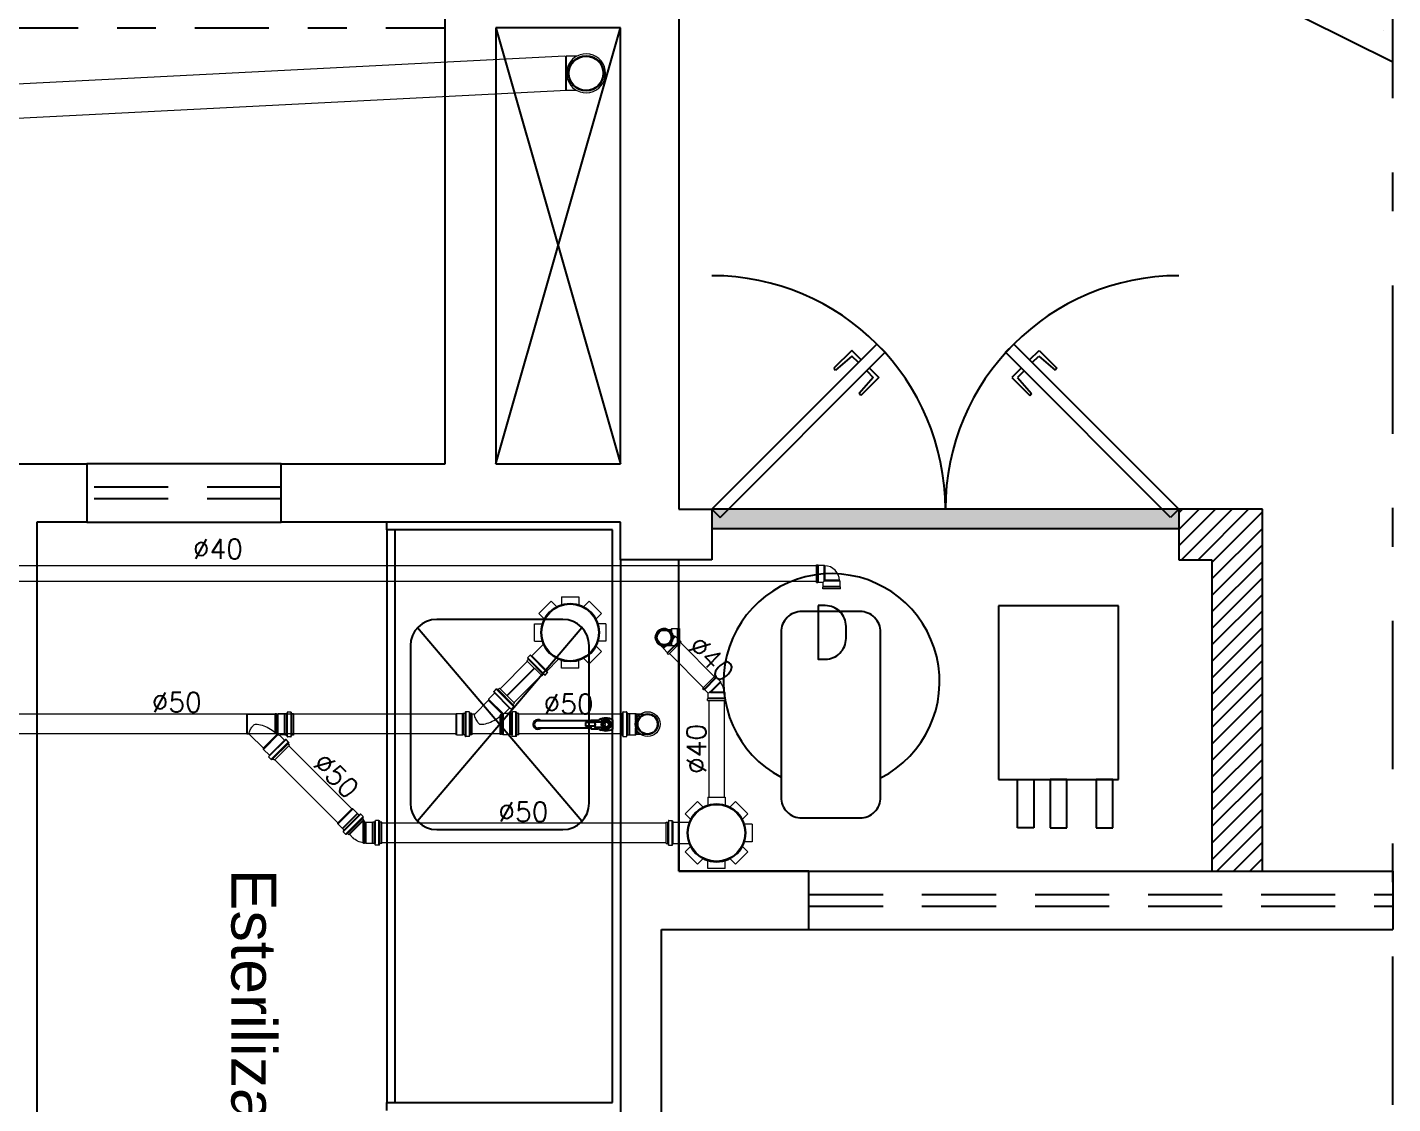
# Model space of a CAD drawing. Header units: millimetres. Extents: x 1573 to 2177, y 1587 to 1932.
# Drawn here: x 1786.182 to 1789.691, y 1908.827 to 1911.593 of the extents above; entities that cross this region are included whole.
import ezdxf
from ezdxf.enums import TextEntityAlignment as Align

# ---------------------------------------------------------------- set-up
doc = ezdxf.new("R2010")
doc.units = ezdxf.units.MM
doc.header["$LTSCALE"] = 0.03
doc.linetypes.add('DASHDOT', pattern=[25.4, 12.7, -6.35, 0, -6.35])
doc.linetypes.add('HIDDEN', pattern=[9.525, 6.35, -3.175])
for name, color, linetype in [('-HIDRO', 8, 'Continuous'), ('Esgoto', 2, 'Continuous'), ('PL09', 9, 'Continuous'), ('Texto-Tubos', 7, 'Continuous'), ('Tinterno', 9, 'Continuous')]:
    doc.layers.add(name, color=color, linetype=linetype)
doc.layers.add('TigreCad', color=2, linetype='Continuous', lineweight=13)
doc.styles.add('ARIAL', font='arial.ttf')
doc.styles.add('TCTUBOS-TXT', font='txt.shx')

# ---------------------------------------------------------------- blocks, each defined once
blk = doc.blocks.new('j9n50d')
at = {"layer": 'TigreCad'}
for p, q in [((28.5, 25.4), (0, 25.4)), ((30.3, 27.2), (28.5, 25.4)), ((30.3, -27.1), (30.3, 27.2)), ((47.1, 27.2), (30.3, 27.2)), ((47.3, 27.4), (47.1, 27.2)), ((47.1, -27.1), (47.1, 27.2)), ((51.9, 27.4), (47.3, 27.4)), ((53.2, 30.9), (52.9, 28.3)), ((53.4, 30.8), (53.4, -30.8)), ((62.9, 31.8), (54.2, 31.8)), ((62.9, 30.8), (62.9, -30.8)), ((63.9, 31.1), (64.7, 28.1)), ((70, 27.4), (65.6, 27.4)), ((70, 27.4), (70, -27.4)), ((28.5, -25.3), (0, -25.3)), ((30.3, -27.1), (28.5, -25.3)), ((47.1, -27.1), (30.3, -27.1)), ((47.3, -27.4), (47.1, -27.1)), ((51.9, -27.4), (47.3, -27.4)), ((53.2, -30.9), (52.9, -28.3)), ((62.9, -31.8), (54.2, -31.8)), ((63.9, -31.1), (64.7, -28.1)), ((70, -27.4), (65.6, -27.4))]:
    blk.add_line(p, q, dxfattribs=at)
for centre, radius, start, end in [((0, 0), 25.4, 90, 270), ((51.9, 28.4), 1, 270, 355), ((54.2, 30.8), 1, 90, 175), ((62.9, 30.8), 1, 15, 90), ((65.6, 28.4), 1, 195, 270), ((51.9, -28.4), 1, 5, 90), ((54.2, -30.8), 1, 185, 270), ((62.9, -30.8), 1, 270, 345), ((65.6, -28.4), 1, 90, 165)]:
    blk.add_arc(centre, radius, start, end, dxfattribs=at)
at = {"layer": 'Tinterno'}
for p, q in [((28.5, -25.3), (28.5, 25.4)), ((47.3, -27.4), (47.3, 27.4)), ((52.9, 27.4), (52.9, -27.4)), ((64.9, 27.4), (64.9, -27.4))]:
    blk.add_line(p, q, dxfattribs=at)
blk = doc.blocks.new('j9n50s')
at = {"layer": 'TigreCad'}
for p, q in [((19.2, 25.4), (30.3, 25.4)), ((19.2, -25.4), (30.3, -25.4))]:
    blk.add_line(p, q, dxfattribs=at)
for radius in [31.8, 27.4]:
    blk.add_circle((0, 0), radius, dxfattribs=at)
at = {"layer": 'Tinterno'}
for p, q in [((30.3, 25.4), (30.3, 9.7)), ((30.3, -9.7), (30.3, -25.4))]:
    blk.add_line(p, q, dxfattribs=at)
blk.add_circle((0, 0), 25.6, dxfattribs=at)
blk = doc.blocks.new('26276942p')
at = {"layer": 'TigreCad'}
for p, q in [((55.7, 25.3), (-17.5, 25.3)), ((55.7, 25.3), (55.8, 26.8)), ((55.7, 25.3), (55.7, -22.7)), ((58.7, 26.8), (55.8, 26.8)), ((58.9, 25.3), (58.7, 26.8)), ((58.9, 25.3), (58.9, -25.3)), ((61.5, 25.3), (58.9, 25.3)), ((63.3, 27.1), (61.5, 25.3)), ((63.3, -26.1), (63.3, 27.1)), ((80.1, 27.1), (63.3, 27.1)), ((80.3, 27.3), (80.1, 27.1)), ((80.3, -27.4), (80.3, 27.3)), ((84.9, 27.3), (80.3, 27.3)), ((86.2, 30.9), (85.9, 28.3)), ((86.4, 30.8), (86.4, -30.8)), ((95.9, 31.8), (87.2, 31.8)), ((95.9, 30.8), (95.9, -30.8)), ((96.9, 31.1), (97.7, 28.1)), ((103, 27.3), (98.6, 27.3)), ((103, 27.3), (103, -27.4)), ((-11.1, -25.3), (-17.5, -25.3)), ((25.5, -61.4), (-10.1, -25.8)), ((25.5, -64.2), (63.5, -26.3)), ((58.9, -25.3), (55.7, -22.7)), ((79.4, -40.7), (67.5, -28.9)), ((80.1, -27.1), (68.2, -27.1)), ((80.3, -27.4), (80.1, -27.1)), ((84.9, -27.4), (80.3, -27.4)), ((86.2, -30.9), (85.9, -28.3)), ((95.9, -31.8), (87.2, -31.8)), ((96.9, -31.1), (97.7, -28.1)), ((103, -27.4), (98.6, -27.4)), ((25.5, -64.2), (25.5, -61.4)), ((40.7, -79.4), (25.5, -64.2)), ((82.9, -39.3), (39.3, -82.9)), ((88.6, -49.9), (49.9, -88.6)), ((92.2, -53.5), (53.5, -92.2)), ((82.8, -39.1), (80.7, -40.8)), ((90.3, -45.3), (84.1, -39.1)), ((90.5, -46.5), (88.9, -49.2)), ((92.2, -53.5), (89.1, -50.4)), ((39.1, -82.8), (40.8, -80.7)), ((45.3, -90.3), (39.1, -84.1)), ((46.5, -90.5), (49.2, -88.9)), ((53.5, -92.2), (50.4, -89.1))]:
    blk.add_line(p, q, dxfattribs=at)
for points in [[(0.6, -1.3, -0.153495), (4.7, 0.2, -0.085604), (21.8, -2.1, -0.043194), (39.4, -9.3, -0.022416), (55.7, -20.8, -0.009739)], [(-11.3, -25.3, -0.086386), (-9.5, -16.9, -0.063763), (-4.1, -7.1, -0.026182), (0.6, -1.3, -0.049941)], [(58.9, -23.3, -0.003371), (61.2, -25.2, -0.009739), (67.2, -28.1, -0.042942)]]:
    blk.add_lwpolyline(points, format="xyb", dxfattribs=at)
for centre, radius, start, end in [((84.9, 28.3), 1, 270, 355), ((87.2, 30.8), 1, 90, 175), ((95.9, 30.8), 1, 15, 90), ((98.6, 28.3), 1, 195, 270), ((-11.1, -26.8), 1.5, 45, 90), ((68.2, -28.1), 1, 90, 225), ((84.9, -28.4), 1, 5, 90), ((87.2, -30.8), 1, 185, 270), ((95.9, -30.8), 1, 270, 345), ((98.6, -28.4), 1, 90, 165), ((80.1, -40), 1, 225, 310), ((83.4, -39.8), 1, 45, 130), ((89.8, -49.7), 1, 150, 225), ((89.6, -46), 1, 330, 45), ((39.8, -83.4), 1, 140, 225), ((40, -80.1), 1, 320, 45), ((46, -89.6), 1, 225, 300), ((49.7, -89.8), 1, 45, 120)]:
    blk.add_arc(centre, radius, start, end, dxfattribs=at)
at = {"layer": 'Tinterno'}
for p, q in [((-17.5, 25.3), (-17.5, -25.3)), ((55.8, 26.8), (55.8, -22.8)), ((58.7, 26.8), (58.7, -25.2)), ((61.5, -25.3), (61.5, 25.3)), ((80.1, -27.1), (80.1, 27.1)), ((85.9, 27.3), (85.9, -27.4)), ((97.9, 27.3), (97.9, -27.4)), ((61.6, -25.4), (25.5, -61.4)), ((80, -41.4), (41.4, -80)), ((89.6, -46), (46, -89.6))]:
    blk.add_line(p, q, dxfattribs=at)
blk = doc.blocks.new('27150012p')
at = {"layer": 'TigreCad'}
for p, q in [((-80.6, 48.8), (-48.8, 80.6)), ((-48.8, 80.6), (-35.1, 66.9)), ((-22.5, 91.5), (-22.5, 72.1)), ((-22.5, 91.5), (22.5, 91.5)), ((22.5, 91.5), (22.5, 72.1)), ((48.8, 80.6), (35.1, 66.9)), ((48.8, 80.6), (80.6, 48.8)), ((-80.6, 48.8), (-66.9, 35.1)), ((80.6, 48.8), (66.9, 35.1)), ((-91.5, -22.5), (-91.5, 22.5)), ((-91.5, 22.5), (-72.1, 22.5)), ((111.4, 27.4), (70.4, 27.4)), ((112.7, 30.9), (112.4, 28.3)), ((122.4, 31.8), (113.7, 31.8)), ((113.7, 30.8), (113.7, -30.8)), ((122.4, 30.8), (122.4, -30.8)), ((123.4, 31.1), (124.2, 28.1)), ((129.5, 27.4), (125.1, 27.4)), ((129.5, 27.4), (129.5, -27.4)), ((-91.5, -22.5), (-72.1, -22.5)), ((-80.6, -48.8), (-66.9, -35.1)), ((80.6, -48.8), (66.9, -35.1)), ((111.4, -27.4), (70.4, -27.4)), ((112.7, -30.9), (112.4, -28.3)), ((122.4, -31.8), (113.7, -31.8)), ((123.4, -31.1), (124.2, -28.1)), ((129.5, -27.4), (125.1, -27.4)), ((-48.8, -80.6), (-80.6, -48.8)), ((-48.8, -80.6), (-35.1, -66.9)), ((48.8, -80.6), (35.1, -66.9)), ((80.6, -48.8), (48.8, -80.6)), ((-22.5, -91.5), (-22.5, -72.1)), ((22.5, -91.5), (-22.5, -91.5)), ((22.5, -91.5), (22.5, -72.1))]:
    blk.add_line(p, q, dxfattribs=at)
blk.add_circle((0, 0), 75.5, dxfattribs=at)
for centre, start, end in [((111.4, 28.4), 270, 355), ((113.7, 30.8), 90, 175), ((122.4, 30.8), 15, 90), ((125.1, 28.4), 195, 270), ((111.4, -28.4), 5, 90), ((113.7, -30.8), 185, 270), ((122.4, -30.8), 270, 345), ((125.1, -28.4), 90, 165)]:
    blk.add_arc(centre, 1, start, end, dxfattribs=at)
at = {"layer": 'Tinterno'}
for p, q in [((112.4, 27.4), (112.4, -27.4)), ((124.4, 27.4), (124.4, -27.4))]:
    blk.add_line(p, q, dxfattribs=at)
blk.add_circle((0, 0), 73.5, dxfattribs=at)
blk = doc.blocks.new('11030602p')
at = {"layer": 'TigreCad'}
for p, q in [((0, 27.3), (4.4, 27.3)), ((0, -27.3), (0, 27.3)), ((6.1, 31.1), (5.3, 28.1)), ((7.1, 31.8), (15.8, 31.8)), ((7.1, -30.8), (7.1, 30.8)), ((15.8, -30.8), (15.8, 30.8)), ((16.8, 30.9), (17.1, 28.3)), ((18.1, 27.3), (22.7, 27.3)), ((22.7, 27.3), (23, 27.1)), ((39.7, 27.1), (23, 27.1)), ((39.7, 27.1), (41.5, 25.3)), ((41.5, -25.4), (41.5, 25.3)), ((0, -27.3), (4.4, -27.3)), ((6.1, -31.1), (5.3, -28.1)), ((7.1, -31.8), (15.8, -31.8)), ((16.8, -30.9), (17.1, -28.3)), ((18.1, -27.3), (22.7, -27.3)), ((22.7, -27.3), (23, -27.1)), ((39.7, -27.1), (23, -27.1)), ((39.7, -27.1), (41.5, -25.4))]:
    blk.add_line(p, q, dxfattribs=at)
for centre, start, end in [((4.4, 28.4), 270, 345), ((7.1, 30.8), 90, 165), ((15.8, 30.8), 5, 90), ((18.1, 28.4), 185, 270), ((4.4, -28.3), 15, 90), ((7.1, -30.8), 195, 270), ((15.8, -30.8), 270, 355), ((18.1, -28.3), 90, 175)]:
    blk.add_arc(centre, 1, start, end, dxfattribs=at)
at = {"layer": 'Tinterno'}
for p, q in [((5.1, -27.3), (5.1, 27.3)), ((17.1, -27.3), (17.1, 27.3)), ((22.7, 27.3), (22.7, -27.3)), ((23, -27.1), (23, 27.1)), ((39.7, 27.1), (39.7, -27.1))]:
    blk.add_line(p, q, dxfattribs=at)
blk = doc.blocks.new('j4n50p')
at = {"layer": 'TigreCad'}
for p, q in [((-23.7, 12.2), (-32.5, 3.4)), ((3.3, 25.3), (3.4, 26.8)), ((6.3, 26.8), (3.4, 26.8)), ((3.4, 26.8), (3.4, -29.6)), ((6.5, 25.3), (6.3, 26.8)), ((6.3, 26.8), (6.3, -26.7)), ((9.1, 25.3), (6.5, 25.3)), ((10.9, 27.1), (9.1, 25.3)), ((27.7, 27.1), (10.9, 27.1)), ((10.9, 27.1), (10.9, -27.2)), ((27.9, 27.3), (27.7, 27.1)), ((32.5, 27.3), (27.9, 27.3)), ((33.8, 30.9), (33.5, 28.3)), ((34, 30.8), (34, -30.8)), ((43.5, 31.8), (34.8, 31.8)), ((43.5, 30.8), (43.5, -30.8)), ((44.5, 31.1), (45.3, 28.1)), ((50.6, 27.3), (46.2, 27.3)), ((50.6, 27.3), (50.6, -27.4)), ((3.4, -29.6), (3.3, -32.4)), ((6.3, -26.7), (3.4, -29.6)), ((9.1, -26.8), (3.4, -32.5)), ((6.3, -26.7), (6.5, -29.4)), ((10.9, -27.2), (10.5, -26.8)), ((27.7, -27.2), (10.9, -27.2)), ((27.9, -27.4), (27.7, -27.2)), ((32.5, -27.4), (27.9, -27.4)), ((33.8, -30.9), (33.5, -28.3)), ((43.5, -31.8), (34.8, -31.8)), ((44.5, -31.1), (45.3, -28.1)), ((50.6, -27.4), (46.2, -27.4))]:
    blk.add_line(p, q, dxfattribs=at)
for centre, radius, start, end in [((9.5, -21.6), 47.3, 97.6023, 134.5558), ((32.5, 28.3), 1, 270, 355), ((34.8, 30.8), 1, 90, 175), ((43.5, 30.8), 1, 15, 90), ((46.2, 28.3), 1, 195, 270), ((9.8, -27.5), 1, 45, 135), ((32.5, -28.4), 1, 5, 90), ((34.8, -30.8), 1, 185, 270), ((43.5, -30.8), 1, 270, 345), ((46.2, -28.4), 1, 90, 165)]:
    blk.add_arc(centre, radius, start, end, dxfattribs=at)
at = {"layer": 'Tinterno'}
for p, q in [((3.4, -32.5), (-32.5, 3.4)), ((3.3, 25.3), (3.3, -32.4)), ((6.5, 25.3), (6.5, -29.4)), ((9.1, 25.3), (9.1, -26.8)), ((27.7, 27.1), (27.7, -27.2)), ((27.9, 27.3), (27.9, -27.4)), ((33.5, 27.3), (33.5, -27.4)), ((45.5, 27.3), (45.5, -27.4))]:
    blk.add_line(p, q, dxfattribs=at)
blk = doc.blocks.new('j9n40p')
at = {"layer": 'TigreCad'}
for p, q in [((19, 21.8), (17.8, 20.6)), ((34, 21.8), (19, 21.8)), ((19, 21.8), (19, -19)), ((35, 22.8), (34, 21.8)), ((39, 22.8), (35, 22.8)), ((35, 22.8), (35, -22.8)), ((39, 22.8), (39, -22.8)), ((-22.8, -35), (-21.8, -34)), ((22.8, -35), (-22.8, -35)), ((-22.8, -39), (-22.8, -35)), ((-21.8, -19), (-20.6, -17.8)), ((19, -19), (-21.8, -19)), ((-21.8, -34), (-21.8, -19)), ((19, -19), (21.8, -21.8)), ((34, -21.8), (21.8, -21.8)), ((21.8, -34), (21.8, -21.8)), ((22.8, -35), (21.8, -34)), ((22.8, -39), (22.8, -35)), ((35, -22.8), (34, -21.8)), ((39, -22.8), (35, -22.8)), ((22.8, -39), (-22.8, -39))]:
    blk.add_line(p, q, dxfattribs=at)
blk.add_arc((18.8, -18.8), 39.4, 91.4733, 178.5267, dxfattribs=at)
at = {"layer": 'Tinterno'}
for p, q in [((17.8, 20.6), (17.8, -17.8)), ((34, 21.8), (34, -21.8)), ((21.8, -34), (-21.8, -34)), ((-20.6, -17.8), (17.8, -17.8)), ((17.8, -17.8), (19, -19))]:
    blk.add_line(p, q, dxfattribs=at)
blk = doc.blocks.new('j9n100s')
at = {"layer": 'TigreCad'}
for p, q in [((27.3, 50.8), (60, 50.8)), ((27.3, -50.8), (60, -50.8))]:
    blk.add_line(p, q, dxfattribs=at)
blk.add_circle((0, 0), 53.2, dxfattribs=at)
for start, end in [(61.785, 298.215), (298.215, 61.785)]:
    blk.add_arc((0, 0), 57.7, start, end, dxfattribs=at)
at = {"layer": 'Tinterno'}
blk.add_line((60, -50.8), (60, 50.8), dxfattribs=at)
blk.add_circle((0, 0), 51, dxfattribs=at)
blk = doc.blocks.new('j9n40d')
at = {"layer": 'TigreCad'}
for p, q in [((0, 20.6), (9.8, 20.6)), ((9.8, 20.6), (17.8, 20.6)), ((19, 21.8), (17.8, 20.6)), ((34, 21.8), (19, 21.8)), ((19, -21.8), (19, 21.8)), ((35, 22.8), (34, 21.8)), ((35, 22.8), (35, -22.8)), ((39, 22.8), (35, 22.8)), ((39, 22.8), (39, -22.8)), ((0, -20.6), (9.8, -20.6)), ((9.8, -20.6), (17.8, -20.6)), ((19, -21.8), (17.8, -20.6)), ((34, -21.8), (19, -21.8)), ((35, -22.8), (34, -21.8)), ((39, -22.8), (35, -22.8))]:
    blk.add_line(p, q, dxfattribs=at)
for radius, start, end in [(22.8, 64.6232, 295.3768), (20.6, 90, 270)]:
    blk.add_arc((0, 0), radius, start, end, dxfattribs=at)
at = {"layer": 'Tinterno'}
for p, q in [((17.8, 20.6), (17.8, -20.6)), ((34, 21.8), (34, -21.8))]:
    blk.add_line(p, q, dxfattribs=at)
blk.add_arc((0, 0), 21.8, 70.9009, 289.0991, dxfattribs=at)
blk = doc.blocks.new('j4n40p')
at = {"layer": 'TigreCad'}
for p, q in [((-31.3, -0.5), (-20.7, 10.1)), ((7.5, -18.1), (-20.7, 10.1)), ((-20.7, 10.1), (-19, 10.1)), ((7.5, 21.8), (6.3, 20.6)), ((22.5, 21.8), (7.5, 21.8)), ((7.5, 21.8), (7.5, -18.1)), ((23.5, 22.8), (22.5, 21.8)), ((27.5, 22.8), (23.5, 22.8)), ((23.5, 22.8), (23.5, -22.8)), ((27.5, -22.8), (27.5, 22.8)), ((-35.6, -3.3), (-32.7, -0.5)), ((-3.3, -35.6), (-35.6, -3.3)), ((-0.5, -32.7), (-32.7, -0.5)), ((-32.7, -0.5), (-31.3, -0.5)), ((-3.3, -35.6), (-0.5, -32.7)), ((-0.5, -31.3), (9, -21.8)), ((-0.5, -32.7), (-0.5, -31.3)), ((7.5, -18.1), (9, -21.8)), ((22.5, -21.8), (9, -21.8)), ((23.5, -22.8), (22.5, -21.8)), ((27.5, -22.8), (23.5, -22.8))]:
    blk.add_line(p, q, dxfattribs=at)
blk.add_arc((15.4, -37.1), 58.4, 98.9327, 126.0673, dxfattribs=at)
at = {"layer": 'Tinterno'}
for p, q in [((-19, 10.1), (6.3, -15.2)), ((6.3, -15.2), (6.3, 20.6)), ((22.5, 21.8), (22.5, -21.8)), ((-0.5, -31.3), (-31.3, -0.5)), ((6.3, -15.2), (7.5, -18.1))]:
    blk.add_line(p, q, dxfattribs=at)
blk = doc.blocks.new('j9n40s')
at = {"layer": 'TigreCad'}
for p, q in [((9.8, 20.6), (17.8, 20.6)), ((19, 21.8), (17.8, 20.6)), ((17.8, 20.6), (17.8, 14.3)), ((19, 12.6), (19, 21.8)), ((34, 21.8), (19, 21.8)), ((35, 22.8), (34, 21.8)), ((39, 22.8), (35, 22.8)), ((35, 22.8), (35, -22.8)), ((39, 22.8), (39, -22.8)), ((9.8, -20.6), (17.8, -20.6)), ((17.8, -20.6), (17.8, -14.3)), ((19, -21.8), (17.8, -20.6)), ((19, -12.6), (19, -21.8)), ((34, -21.8), (19, -21.8)), ((35, -22.8), (34, -21.8)), ((39, -22.8), (35, -22.8))]:
    blk.add_line(p, q, dxfattribs=at)
for radius in [22.8, 20]:
    blk.add_circle((0, 0), radius, dxfattribs=at)
at = {"layer": 'Tinterno'}
blk.add_line((34, 21.8), (34, -21.8), dxfattribs=at)
blk.add_circle((0, 0), 18.8, dxfattribs=at)

msp = doc.modelspace()

# ---------------------------------------------------------------- hatches: boundary and pattern name
at = {"layer": '-HIDRO', "ltscale": 100}
h = msp.add_hatch(color=256, dxfattribs=at)
h.dxf.hatch_style = 1
h.paths.add_polyline_path([(1789.1414, 1910.3546), (1787.9413, 1910.3546), (1787.9413, 1910.3046), (1789.1414, 1910.3046)])

# ---------------------------------------------------------------- linework, layer by layer
at = {"layer": '-HIDRO', "linetype": 'DASHDOT'}
msp.add_line((1789.6909, 1908.8246), (1789.6909, 1914.2978), dxfattribs=at)
at = {"layer": '-HIDRO'}
for p, q in [((1787.8063, 1912.4426), (1789.6909, 1911.5041)), ((1787.2563, 1910.4716), (1787.2563, 1911.7217)), ((1787.8563, 1911.7217), (1787.8563, 1910.3546)), ((1787.3863, 1910.4716), (1787.7063, 1911.5917)), ((1787.3863, 1911.5917), (1787.7063, 1910.4716)), ((1787.7063, 1911.5917), (1787.3863, 1911.5917)), ((1787.3863, 1911.5917), (1787.3863, 1910.4716)), ((1787.7063, 1910.4716), (1787.7063, 1911.5917)), ((1789.667, 1911.584), (1789.667, 1911.584)), ((1789.5627, 1911.5747), (1789.5627, 1911.5747)), ((1788.3656, 1910.7789), (1787.9413, 1910.3546)), ((1788.3868, 1910.7577), (1788.3656, 1910.7789)), ((1788.6959, 1910.7577), (1788.7171, 1910.7789)), ((1788.7171, 1910.7789), (1789.1414, 1910.3546)), ((1787.9626, 1910.3334), (1788.3868, 1910.7577)), ((1788.3007, 1910.7626), (1788.2547, 1910.7166)), ((1788.3011, 1910.7481), (1788.2594, 1910.712)), ((1788.325, 1910.7383), (1788.3007, 1910.7626)), ((1788.3179, 1910.7312), (1788.3011, 1910.7481)), ((1789.1202, 1910.3334), (1788.6959, 1910.7577)), ((1788.7577, 1910.7383), (1788.782, 1910.7626)), ((1788.7648, 1910.7312), (1788.7816, 1910.7481)), ((1788.7816, 1910.7481), (1788.8234, 1910.712)), ((1788.782, 1910.7626), (1788.828, 1910.7166)), ((1788.2547, 1910.7166), (1788.2594, 1910.712)), ((1788.3392, 1910.71), (1788.356, 1910.6932)), ((1788.3462, 1910.7171), (1788.3705, 1910.6928)), ((1788.7365, 1910.7171), (1788.7122, 1910.6928)), ((1788.7436, 1910.71), (1788.7268, 1910.6932)), ((1788.828, 1910.7166), (1788.8234, 1910.712)), ((1788.356, 1910.6932), (1788.3199, 1910.6515)), ((1788.3705, 1910.6928), (1788.3245, 1910.6468)), ((1788.7122, 1910.6928), (1788.7582, 1910.6468)), ((1788.7268, 1910.6932), (1788.7629, 1910.6515)), ((1788.3245, 1910.6468), (1788.3199, 1910.6515)), ((1788.7582, 1910.6468), (1788.7629, 1910.6515)), ((1781.4561, 1910.4716), (1786.3348, 1910.4716)), ((1786.8348, 1910.4716), (1786.3348, 1910.4716)), ((1786.3348, 1910.4716), (1786.3348, 1910.3216)), ((1786.8348, 1910.3216), (1786.8348, 1910.4716)), ((1786.8348, 1910.4716), (1787.2563, 1910.4716)), ((1787.3863, 1910.4716), (1787.7063, 1910.4716)), ((1786.3348, 1910.3216), (1786.2063, 1910.3216)), ((1786.2063, 1910.3216), (1786.2063, 1908.6916)), ((1786.3348, 1910.3216), (1786.8348, 1910.3216)), ((1787.7063, 1910.3216), (1786.8348, 1910.3216)), ((1787.1063, 1910.3016), (1787.1063, 1910.3216)), ((1787.7063, 1910.2246), (1787.7063, 1910.3216)), ((1787.8563, 1910.3546), (1787.9413, 1910.3546)), ((1787.9413, 1910.3546), (1787.9626, 1910.3334)), ((1789.1414, 1910.3546), (1787.9413, 1910.3546)), ((1787.9413, 1910.3546), (1787.9413, 1910.2246)), ((1789.1414, 1910.3546), (1789.1202, 1910.3334)), ((1789.1414, 1910.345), (1789.151, 1910.3546)), ((1789.1414, 1910.3026), (1789.1934, 1910.3546)), ((1789.1414, 1910.2602), (1789.2358, 1910.3546)), ((1789.3564, 1910.3546), (1789.1414, 1910.3546)), ((1789.1414, 1910.3546), (1789.1414, 1910.2246)), ((1789.1483, 1910.2246), (1789.2783, 1910.3546)), ((1789.1907, 1910.2246), (1789.3207, 1910.3546)), ((1789.2264, 1910.2179), (1789.3564, 1910.3479)), ((1789.3564, 1909.4246), (1789.3564, 1910.3546)), ((1787.1063, 1910.3016), (1787.1063, 1908.8301)), ((1787.6863, 1910.3016), (1787.1063, 1910.3016)), ((1787.1263, 1910.3016), (1787.1263, 1908.8301)), ((1787.6863, 1908.8301), (1787.6863, 1910.3016)), ((1789.1414, 1910.3046), (1787.9413, 1910.3046)), ((1789.2264, 1910.1755), (1789.3564, 1910.3055)), ((1789.2264, 1910.133), (1789.3564, 1910.2631)), ((1787.9413, 1910.2246), (1787.7063, 1910.2246)), ((1787.8563, 1910.2246), (1787.7063, 1910.2246)), ((1787.7063, 1910.2246), (1787.7063, 1907.3515)), ((1787.8563, 1909.4246), (1787.8563, 1910.2246)), ((1789.1414, 1910.2246), (1789.2264, 1910.2246)), ((1789.2264, 1910.2246), (1789.2264, 1909.4246)), ((1789.2264, 1910.0906), (1789.3564, 1910.2206)), ((1789.2264, 1910.0482), (1789.3564, 1910.1782)), ((1789.2264, 1910.0058), (1789.3564, 1910.1358)), ((1788.9865, 1910.1068), (1788.6777, 1910.1068)), ((1788.6777, 1910.1068), (1788.6777, 1909.66)), ((1788.9865, 1909.66), (1788.9865, 1910.1068)), ((1789.2264, 1909.9633), (1789.3564, 1910.0933)), ((1787.6076, 1909.553), (1787.185, 1910.0502)), ((1787.6076, 1910.0502), (1787.185, 1909.553)), ((1787.5583, 1910.0716), (1787.2343, 1910.0716)), ((1789.2264, 1909.9209), (1789.3564, 1910.0509)), ((1787.8563, 1910.0246), (1787.8563, 1909.4246)), ((1789.2264, 1909.8785), (1789.3564, 1910.0085)), ((1787.1668, 1910.0041), (1787.1668, 1909.5991)), ((1787.6258, 1909.5991), (1787.6258, 1910.0041)), ((1789.2264, 1909.8361), (1789.3564, 1909.9661)), ((1789.2264, 1909.7936), (1789.3564, 1909.9236)), ((1789.2264, 1909.7512), (1789.3564, 1909.8812)), ((1789.2264, 1909.7088), (1789.3564, 1909.8388)), ((1787.6301, 1909.8111), (1787.4941, 1909.8111)), ((1787.6409, 1909.8064), (1787.6168, 1909.8064)), ((1787.6168, 1909.8064), (1787.6168, 1909.7969)), ((1787.6409, 1909.7969), (1787.6168, 1909.7969)), ((1787.6301, 1909.8126), (1787.6301, 1909.8064)), ((1787.6301, 1909.8126), (1787.648, 1909.8126)), ((1787.6301, 1909.7969), (1787.6301, 1909.7906)), ((1787.6418, 1909.8084), (1787.6409, 1909.8084)), ((1787.6418, 1909.7949), (1787.6409, 1909.7949)), ((1787.6409, 1909.7949), (1787.6409, 1909.7949)), ((1787.6418, 1909.8084), (1787.6604, 1909.8084)), ((1787.6418, 1909.7949), (1787.6604, 1909.7949)), ((1787.6691, 1909.8016), (1787.6538, 1909.8169)), ((1787.6538, 1909.7864), (1787.6691, 1909.8016)), ((1787.6863, 1909.8134), (1787.6863, 1909.7899)), ((1789.2264, 1909.6663), (1789.3564, 1909.7963)), ((1787.6301, 1909.7921), (1787.4941, 1909.7921)), ((1787.6301, 1909.7906), (1787.648, 1909.7906)), ((1789.2264, 1909.6239), (1789.3564, 1909.7539)), ((1789.2264, 1909.5815), (1789.3564, 1909.7115)), ((1788.6777, 1909.66), (1788.9865, 1909.66)), ((1788.7266, 1909.66), (1788.7689, 1909.66)), ((1788.7266, 1909.5363), (1788.7266, 1909.66)), ((1788.7689, 1909.66), (1788.7689, 1909.5363)), ((1788.8532, 1909.66), (1788.811, 1909.66)), ((1788.811, 1909.66), (1788.811, 1909.5363)), ((1788.8532, 1909.5363), (1788.8532, 1909.66)), ((1788.9715, 1909.66), (1788.9293, 1909.66)), ((1788.9293, 1909.66), (1788.9293, 1909.5363)), ((1788.9715, 1909.5363), (1788.9715, 1909.66)), ((1789.2264, 1909.5391), (1789.3564, 1909.6691)), ((1789.2264, 1909.4966), (1789.3564, 1909.6266)), ((1789.2264, 1909.4542), (1789.3564, 1909.5842)), ((1787.2343, 1909.5316), (1787.5583, 1909.5316)), ((1788.7689, 1909.5363), (1788.7266, 1909.5363)), ((1788.811, 1909.5363), (1788.8532, 1909.5363)), ((1788.9293, 1909.5363), (1788.9715, 1909.5363)), ((1789.2392, 1909.4246), (1789.3564, 1909.5418)), ((1789.2816, 1909.4246), (1789.3564, 1909.4994)), ((1789.3241, 1909.4246), (1789.3564, 1909.4569)), ((1788.1908, 1909.4246), (1787.8563, 1909.4246)), ((1787.8563, 1909.4246), (1788.4564, 1909.4246)), ((1788.1908, 1909.4246), (1789.6909, 1909.4246)), ((1788.1908, 1909.2746), (1788.1908, 1909.4246)), ((1789.2264, 1909.4246), (1789.3564, 1909.4246)), ((1789.6909, 1909.4246), (1789.6909, 1909.2746)), ((1787.8123, 1907.9286), (1787.8123, 1909.2746)), ((1787.8123, 1909.2746), (1788.1908, 1909.2746)), ((1788.1908, 1909.2746), (1789.6909, 1909.2746)), ((1787.1063, 1908.8101), (1787.1063, 1908.8301)), ((1787.1063, 1908.8301), (1787.6863, 1908.8301))]:
    msp.add_line(p, q, dxfattribs=at)
at = {"layer": '-HIDRO', "linetype": 'DASHDOT', "ltscale": 0.5}
msp.add_line((1784.1602, 1911.5917), (1787.2563, 1911.5917), dxfattribs=at)
at = {"layer": '-HIDRO', "linetype": 'HIDDEN'}
for p, q in [((1786.8348, 1910.4116), (1786.3348, 1910.4116)), ((1786.8348, 1910.3816), (1786.3348, 1910.3816)), ((1788.1908, 1909.3646), (1789.6909, 1909.3646)), ((1788.1908, 1909.3346), (1789.6909, 1909.3346))]:
    msp.add_line(p, q, dxfattribs=at)
at = {"layer": '-HIDRO'}
for points in [[(1788.1191, 1910.0387), (1788.1191, 1909.6146, 0.414214), (1788.1723, 1909.5614), (1788.3219, 1909.5614, 0.414214), (1788.375, 1909.6146), (1788.375, 1910.0387, 0.414214), (1788.3219, 1910.0919), (1788.1723, 1910.0919, 0.414214)], [(1788.2147, 1910.1069), (1788.2147, 1909.9693), (1788.2329, 1909.9693, 0.414214), (1788.2861, 1910.0224), (1788.2861, 1910.0537, 0.414214), (1788.2329, 1910.1069)]]:
    msp.add_lwpolyline(points, format="xyb", close=True, dxfattribs=at)
for radius in [0.011, 0.00911, 0.00711]:
    msp.add_circle((1787.6691, 1909.8016), radius, dxfattribs=at)
for centre, radius, start, end in [((1787.9413, 1910.3546), 0.6, 0, 90), ((1789.1414, 1910.3546), 0.6, 90, 180), ((1788.2489, 1909.9115), 0.2776, 297.0357, 242.1258), ((1787.2343, 1910.0041), 0.0675, 90, 180), ((1787.5583, 1910.0041), 0.0675, 0, 90), ((1787.4941, 1909.8016), 0.012, 52.3415, 307.6585), ((1787.4941, 1909.8016), 0.0095, 90, 270), ((1787.648, 1909.8226), 0.01, 270, 292.5105), ((1787.6691, 1909.7804), 0.0373, 62.3826, 117.6174), ((1787.6691, 1909.8016), 0.013, 211.2807, 148.7193), ((1787.648, 1909.7806), 0.01, 67.4895, 90), ((1787.6691, 1909.8229), 0.0373, 242.3826, 297.6174), ((1787.2343, 1909.5991), 0.0675, 180, 270), ((1787.5583, 1909.5991), 0.0675, 270, 0)]:
    msp.add_arc(centre, radius, start, end, dxfattribs=at)
for major_axis, ratio, start_param, end_param in [((0, 0.00675), 0.145907, 2.351393, 7.073385), ((0, 0.00475), 0.103175, 3.141593, 6.283185)]:
    msp.add_ellipse((1787.6409, 1909.8016), major_axis=major_axis, ratio=ratio, start_param=start_param, end_param=end_param, dxfattribs=at)
at = {"layer": 'Esgoto', "ltscale": 100}
msp.add_line((1787.4856, 1909.9461), (1787.4148, 1909.8754), dxfattribs=at)
at = {"layer": 'TigreCad', "ltscale": 100}
for p, q in [((1787.5639, 1911.5186), (1779.2298, 1911.0929)), ((1787.5684, 1911.4306), (1779.2343, 1911.005)), ((1788.2099, 1910.209), (1785.3703, 1910.209)), ((1788.2099, 1910.169), (1785.3703, 1910.169)), ((1787.8605, 1910.0119), (1787.9508, 1909.9217)), ((1787.8323, 1909.9837), (1787.9225, 1909.8934)), ((1787.4676, 1909.964), (1787.3969, 1909.8933)), ((1787.5035, 1909.9281), (1787.4328, 1909.8574)), ((1787.9333, 1909.8634), (1787.9333, 1909.6144)), ((1787.9733, 1909.8634), (1787.9733, 1909.6144)), ((1787.283, 1909.8279), (1785.7883, 1909.8279)), ((1787.7063, 1909.8279), (1787.445, 1909.8279)), ((1787.283, 1909.7772), (1785.7883, 1909.7772)), ((1787.7063, 1909.7772), (1787.445, 1909.7772)), ((1787.0164, 1909.5847), (1786.8542, 1909.7469)), ((1786.9805, 1909.5489), (1786.8184, 1909.711)), ((1787.8238, 1909.5482), (1787.093, 1909.5482)), ((1787.8238, 1909.4975), (1787.093, 1909.4975))]:
    msp.add_line(p, q, dxfattribs=at)

# ---------------------------------------------------------------- block references
at = {"layer": 'Esgoto', "ltscale": 100, "xscale": 0.001000117618695, "yscale": 0.001000117618695, "zscale": 0.001000117618695, "rotation": 180}
msp.add_blockref('11030602p', (1787.3245, 1909.8025), dxfattribs=at)
at = {"layer": 'PL09', "ltscale": 100, "xscale": 0.001000117618695, "yscale": 0.001000117618695, "zscale": 0.001000117618695, "rotation": 135.0000000001701}
msp.add_blockref('11030602p', (1787.0278, 1909.5374), dxfattribs=at)
at = {"layer": 'TigreCad', "ltscale": 100}
for name, p, xscale, yscale, zscale, rotation in [('j9n100s', (1787.6181, 1911.4746), 0.0008668032750000002, 0.0008668032750000002, 0.0008668032750000002, 180.00000000015), ('j9n40p', (1788.2489, 1910.189), 0.001000117618695, 0.001000117618695, 0.001000117618695, 270), ('27150012p', (1787.5771, 1910.0377), 0.001000117618695, 0.001000117618695, 0.001000117618695, 224.9999999999386), ('j9n40s', (1787.8188, 1910.0254), 0.00100035, 0.00100035, 0.00100035, 314.9999999997799), ('j4n40p', (1787.9533, 1909.8909), 0.00100035, 0.00100035, 0.00100035, 270), ('26276942p', (1787.342, 1909.8025), -0.001000117618695, 0.001000117618695, 0.001000117618695, 180), ('j9n50d', (1787.7763, 1909.8025), 0.001000117618695, 0.001000117618695, 0.001000117618695, 180), ('j9n50s', (1787.7763, 1909.8025), 0.001000117618695, 0.001000117618695, 0.001000117618695, 180), ('27150012p', (1787.9533, 1909.5229), 0.001000117618695, 0.001000117618695, 0.001000117618695, 180), ('j4n50p', (1787.0424, 1909.5229), -0.001000117618695, 0.001000117618695, 0.001000117618695, 180)]:
    msp.add_blockref(name, p, dxfattribs=dict(at, xscale=xscale, yscale=yscale, zscale=zscale, rotation=rotation))
for name, p, xscale, yscale, zscale in [('j9n40d', (1787.8188, 1910.0254), 0.00100035, 0.00100035, 0.00100035), ('26276942p', (1786.7635, 1909.8018), 0.001000117618695, 0.001000117618695, 0.001000117618695)]:
    msp.add_blockref(name, p, dxfattribs=dict(at, xscale=xscale, yscale=yscale, zscale=zscale))

# ---------------------------------------------------------------- texts
at = {"style": 'ARIAL'}
msp.add_text('Esterilização/Lavagem', height=0.115204, rotation=270, dxfattribs=at).set_placement((1786.7642, 1908.6215), align=Align.MIDDLE_CENTER)
at = {"layer": 'Texto-Tubos', "ltscale": 100, "style": 'TCTUBOS-TXT'}
for s, height, rotation, p in [('%%C40', 0.05001, 0.0145, (1786.6719, 1910.2274)), ('%%C40', 0.05002, 315, (1787.9229, 1909.9527)), ('%%C40', 0.05002, 90, (1787.9267, 1909.7389)), ('%%C50', 0.05001, 315, (1786.9583, 1909.6523))]:
    msp.add_text(s, height=height, rotation=rotation, dxfattribs=at).set_placement(p, align=Align.CENTER)
for p in [(1786.5663, 1909.8336), (1787.5731, 1909.8293), (1787.457, 1909.552)]:
    msp.add_text('%%C50', height=0.05001, dxfattribs=at).set_placement(p, align=Align.CENTER)

doc.saveas('drawing.dxf')
